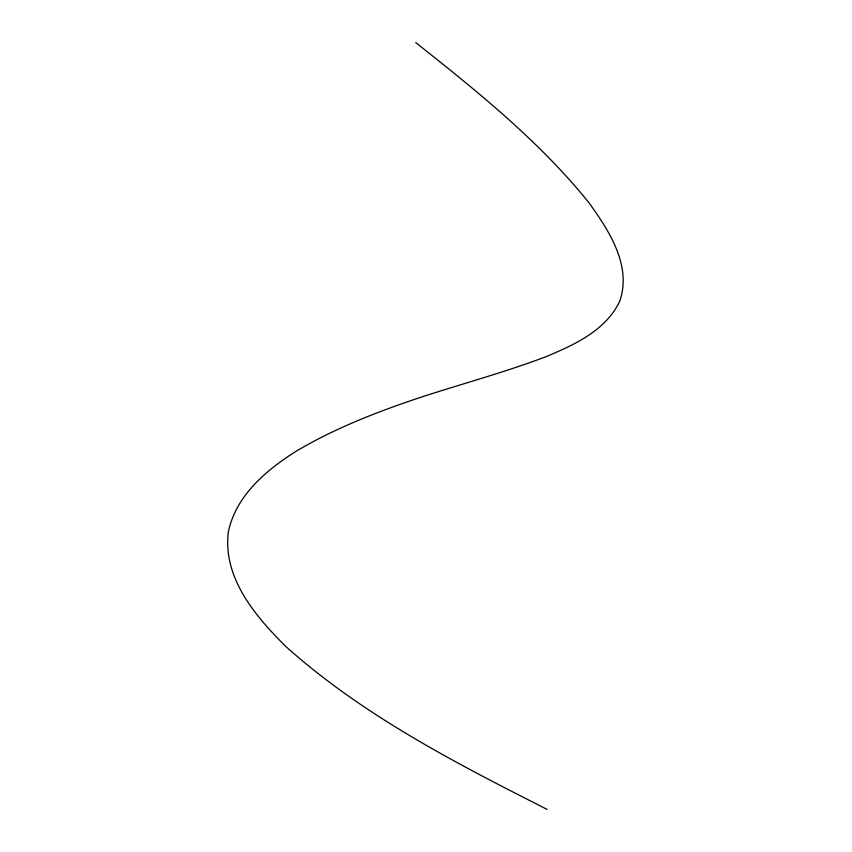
<?xml version="1.0" encoding="UTF-8"?>
<svg xmlns="http://www.w3.org/2000/svg" width="852" height="852" viewBox="0 0 852 852"><rect width="100%" height="100%" fill="white"/><g stroke="black" fill="none" stroke-linecap="round" stroke-linejoin="round"><path stroke-width="1.28" d="M547.133 809.4C455.469 762.934 362.547 715.286 285.495 646.189C255.185 615.953 222.564 577.762 228.347 531.84C235.94 496.002 265.281 470.932 294.771 452.103C333.952 428.535 376.786 412.006 420.015 397.533C462.072 383.751 504.906 372.313 546.292 356.562C574.642 344.666 605.878 330.469 619.798 301.139C631.907 265.387 609.031 230.722 589.02 202.829C539.444 141.24 477.397 91.462 415.744 42.6"/></g></svg>
